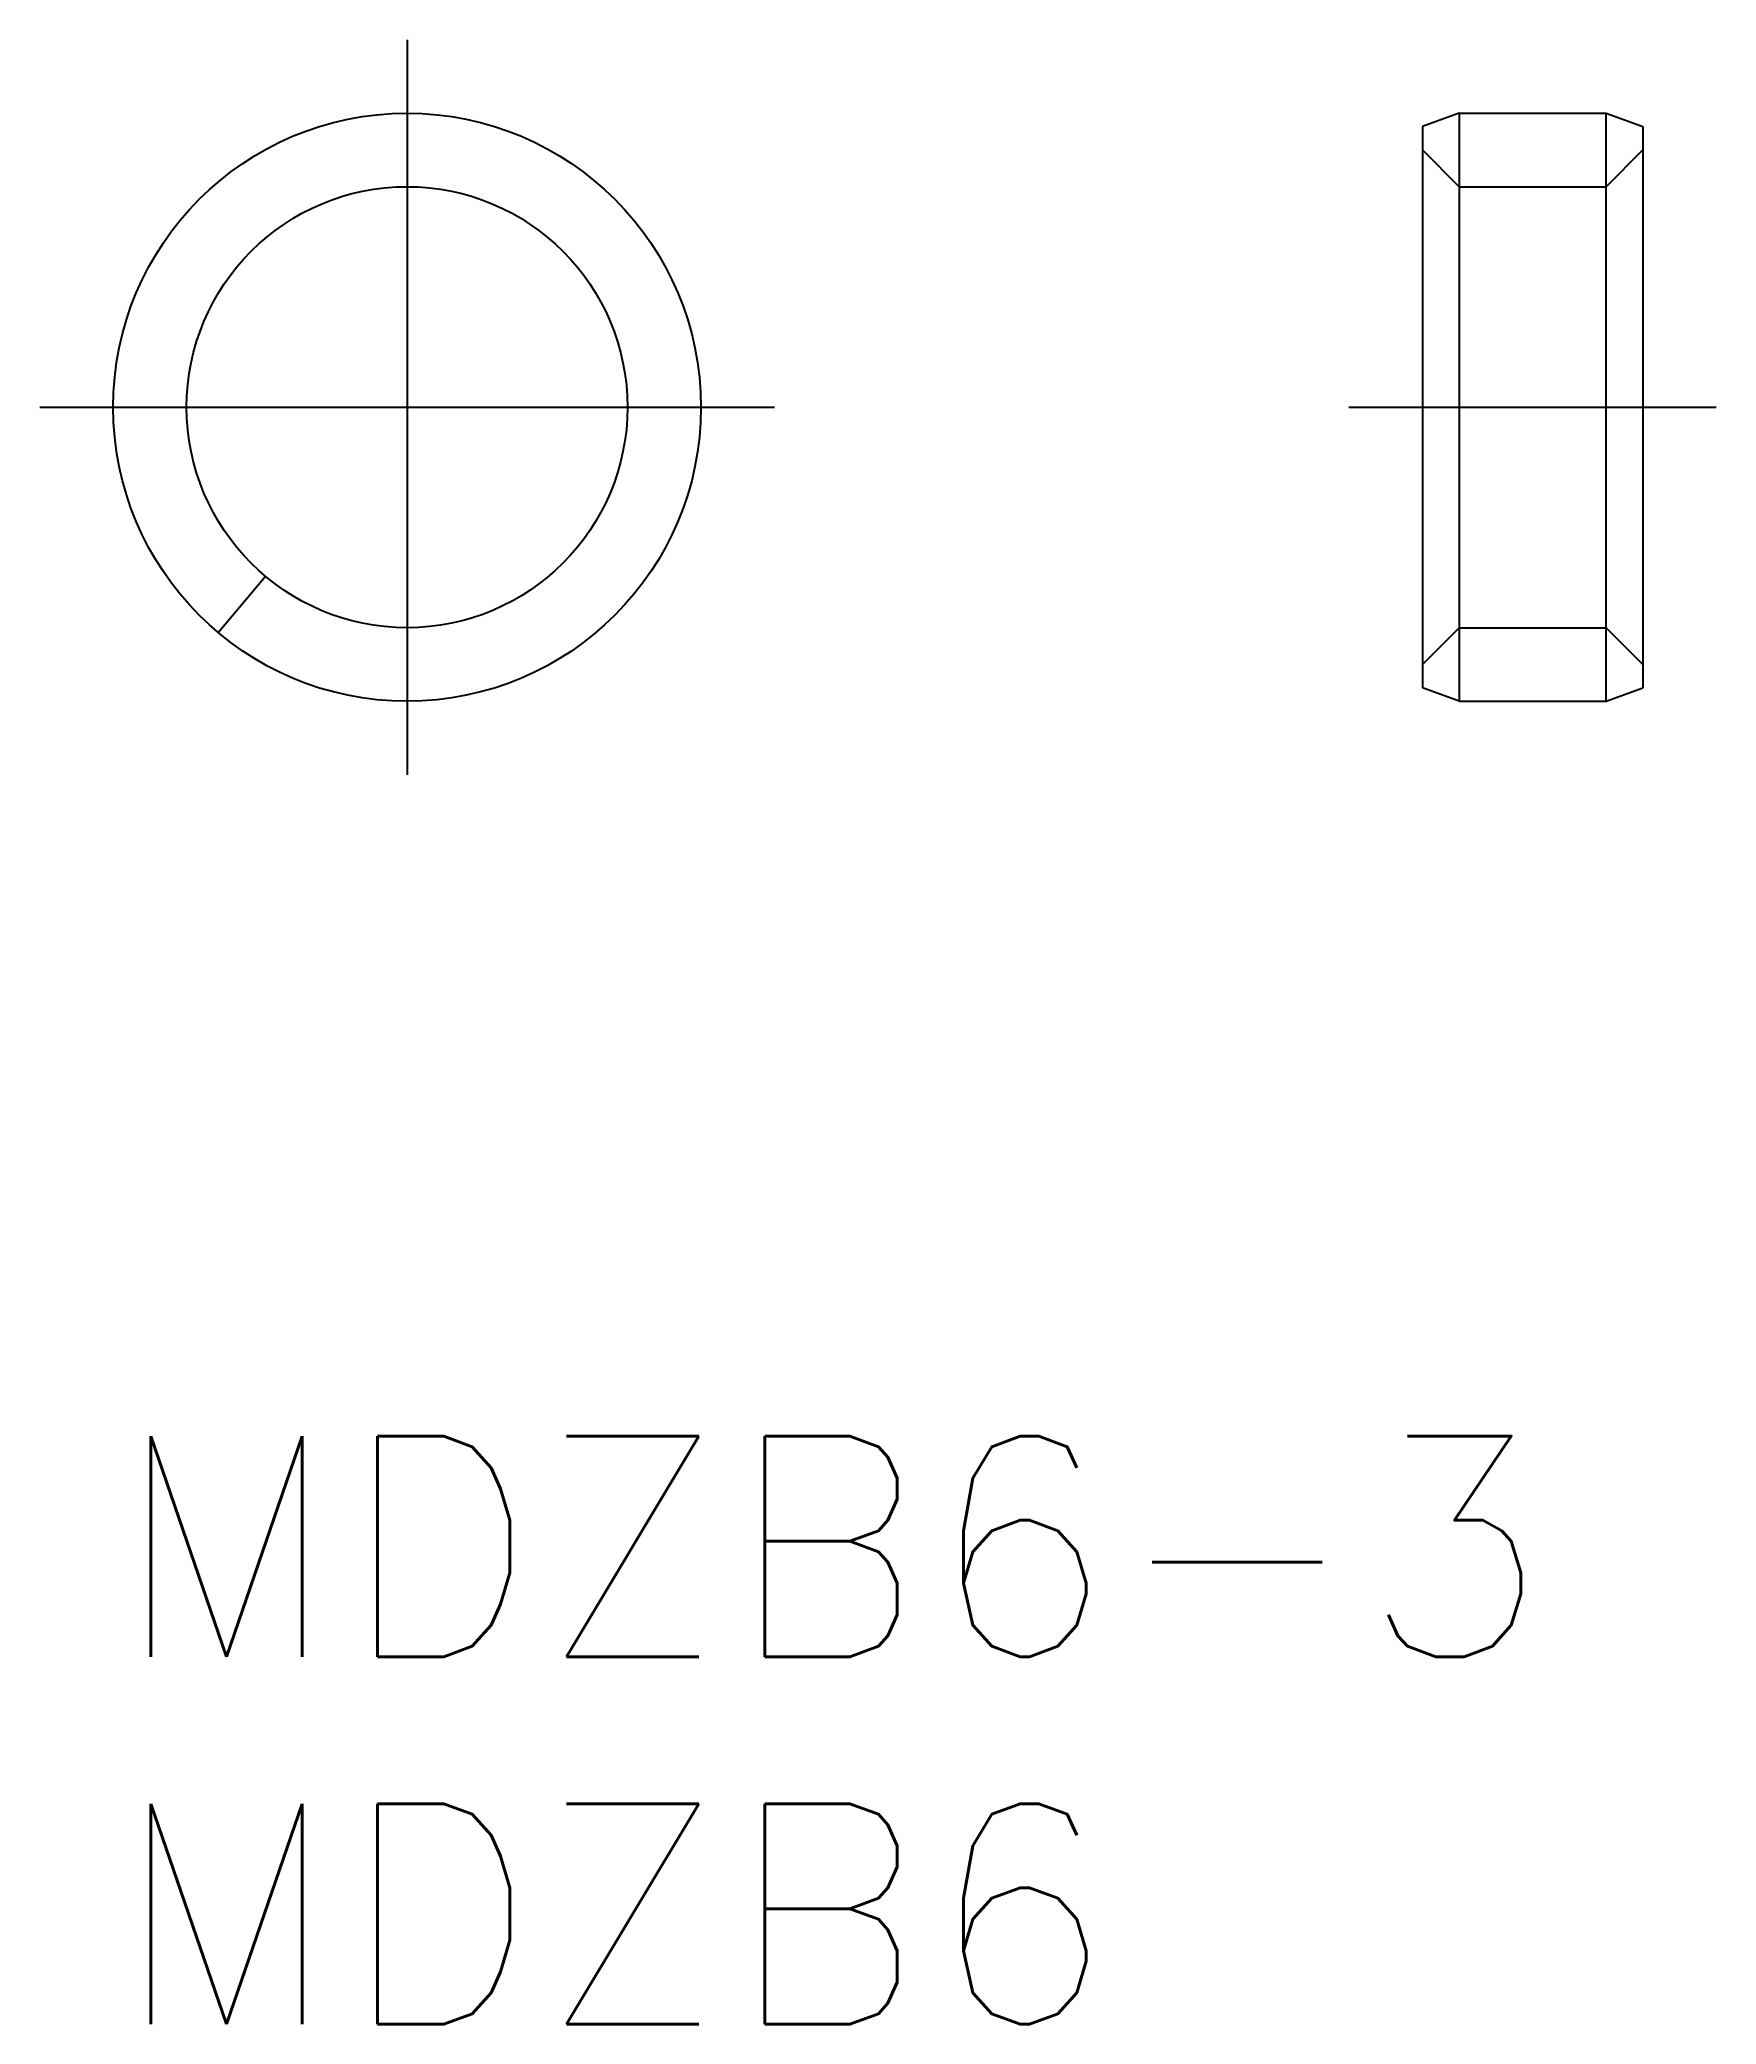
# Model space of a CAD drawing. Extents: x -1 to 21.8, y -8 to 19.
import ezdxf

# ---------------------------------------------------------------- set-up
doc = ezdxf.new("R2010")
doc.units = 0
doc.header["$LTSCALE"] = 0.5
doc.linetypes.add('CENTER', pattern=[50.8, 31.75, -6.35, 6.35, -6.35])
doc.linetypes.add('DASHED', pattern=[19.05, 12.7, -6.35])
for name, color, linetype in [('MSM_CENTER', 1, 'CENTER'), ('MSM_CONTINUOUS', 7, 'CONTINUOUS'), ('MSM_DASHED', 4, 'DASHED'), ('MSM_PART_NUMBER', 7, 'CONTINUOUS')]:
    doc.layers.add(name, color=color, linetype=linetype)
doc.styles.get("Standard").update_dxf_attribs({"font": 'txt.shx', "height": 1, "bigfont": 'bigfont.shx'})

# ---------------------------------------------------------------- blocks, each defined once
blk = doc.blocks.new('*U3')
at = {"layer": 'MSM_PART_NUMBER'}
blk.add_text('MDZB6-3', height=3, dxfattribs=at).set_placement((0, -3))
blk = doc.blocks.new('*U4')
at = {"layer": 'MSM_PART_NUMBER'}
blk.add_text('MDZB6', height=3, dxfattribs=at).set_placement((0, -8))

msp = doc.modelspace()

# ---------------------------------------------------------------- linework, layer by layer
at = {"layer": 'MSM_CENTER'}
for p, q in [((4, 19), (4, 9)), ((-1, 14), (9, 14)), ((16.819, 14), (21.819, 14))]:
    msp.add_line(p, q, dxfattribs=at)
at = {"layer": 'MSM_CONTINUOUS'}
for p, q in [((18.319, 18), (17.819, 17.818)), ((18.319, 18), (20.319, 18)), ((18.319, 18), (18.319, 10)), ((20.319, 18), (20.819, 17.818)), ((20.319, 10), (20.319, 18)), ((17.819, 17.818), (17.819, 10.182)), ((20.819, 17.818), (20.819, 10.182)), ((1.429, 10.936), (2.072, 11.702)), ((18.319, 10), (17.819, 10.182)), ((18.319, 10), (20.319, 10)), ((20.319, 10), (20.819, 10.182))]:
    msp.add_line(p, q, dxfattribs=at)
for radius in [4, 3]:
    msp.add_circle((4, 14), radius, dxfattribs=at)
at = {"layer": 'MSM_DASHED'}
for p, q in [((17.819, 17.5), (18.319, 17)), ((20.319, 17), (20.819, 17.5)), ((18.319, 17), (20.319, 17)), ((17.819, 10.5), (18.319, 11)), ((18.319, 11), (20.319, 11)), ((20.319, 11), (20.819, 10.5))]:
    msp.add_line(p, q, dxfattribs=at)

# ---------------------------------------------------------------- block references
at = {"layer": 'MSM_CONTINUOUS'}
for name in ['*U3', '*U4']:
    msp.add_blockref(name, (0, 0), dxfattribs=at)

doc.saveas('drawing.dxf')
